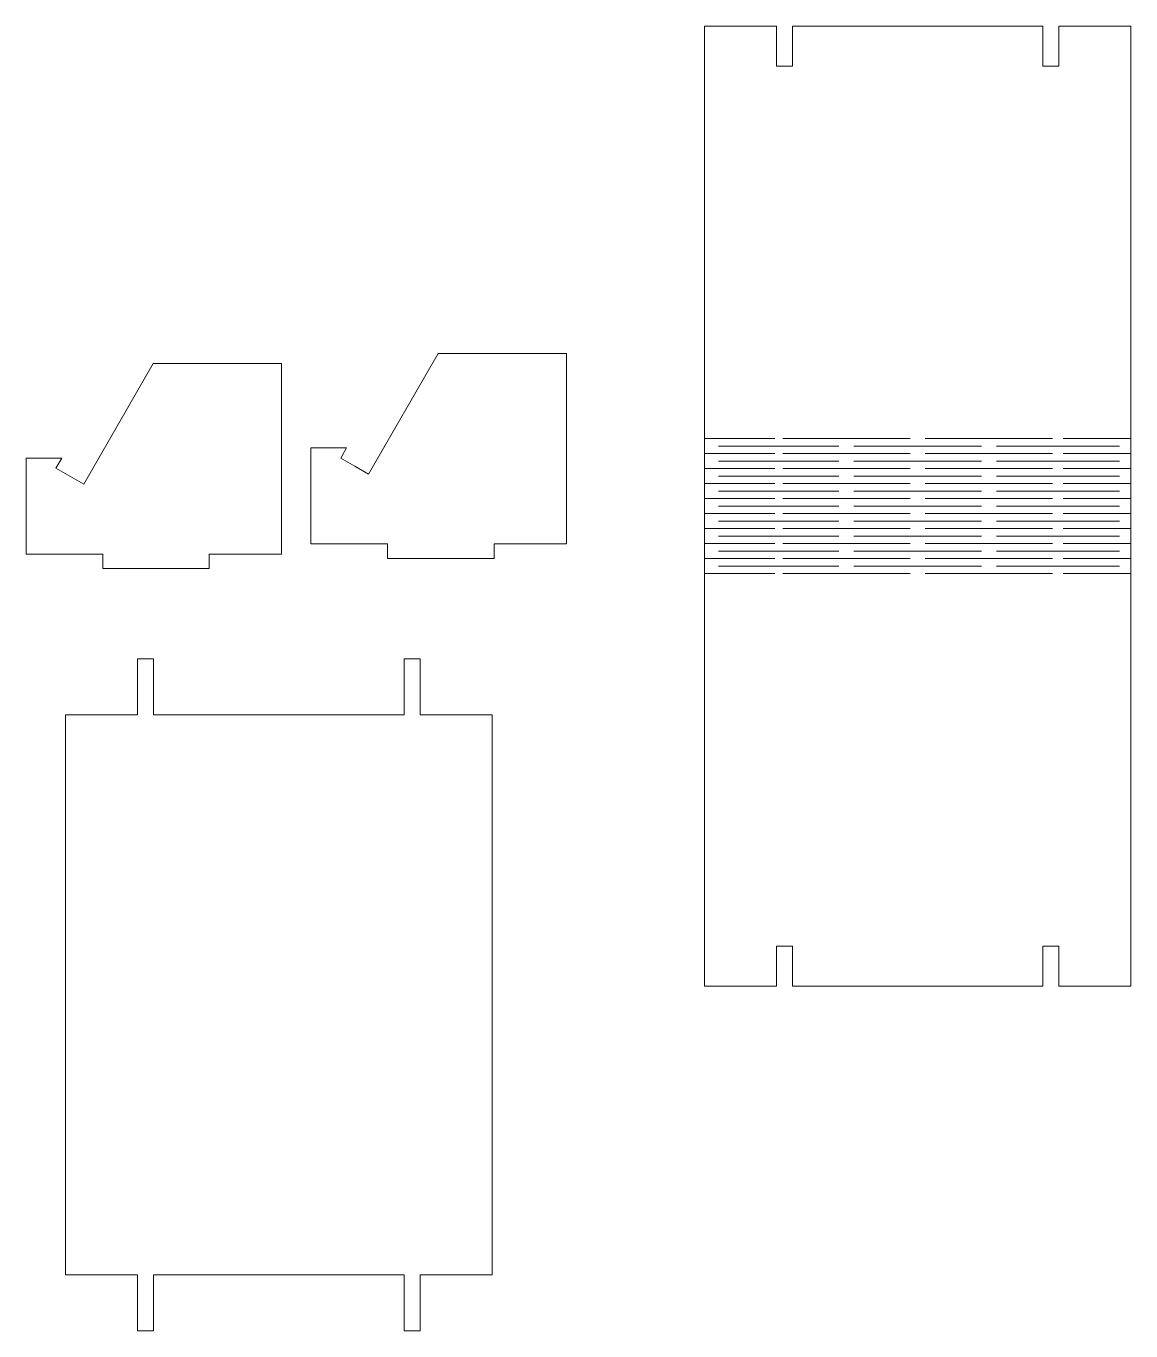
# Model space of a CAD drawing. Header units: millimetres. Extents: x -1381 to 521, y -496 to 496.
# Drawn here: x -631.1 to -423.9, y -45.9 to 198.7 of the extents above; entities that cross this region are included whole.
import ezdxf

# ---------------------------------------------------------------- set-up
doc = ezdxf.new("R2010")
doc.units = ezdxf.units.MM
doc.header["$MEASUREMENT"] = 0
doc.layers.add('layer 1', color=7, linetype='Continuous')

msp = doc.modelspace()

# ---------------------------------------------------------------- linework, layer by layer
at = {"layer": 'layer 1', "color": 250, "lineweight": 9}
for points, knots in [([(-490.4207, 18.7324), (-490.4207, 18.7324), (-503.9207, 18.7324), (-503.9207, 18.7324), (-503.9207, 18.7324), (-503.9207, 18.7324), (-503.9207, 198.7324), (-503.9207, 198.7324), (-503.9207, 198.7324), (-503.9207, 198.7324), (-490.4207, 198.7324), (-490.4207, 198.7324)], [0, 0, 0, 0, 0.25, 0.25, 0.25, 0.25, 0.5, 0.5, 0.5, 0.5, 1, 1, 1, 1]), ([(-487.4207, 198.7324), (-487.4207, 198.7324), (-487.4207, 191.2324), (-487.4207, 191.2324), (-487.4207, 191.2324), (-487.4207, 191.2324), (-490.4207, 191.2324), (-490.4207, 191.2324), (-490.4207, 191.2324), (-490.4207, 191.2324), (-490.4207, 198.7324), (-490.4207, 198.7324)], [0, 0, 0, 0, 0.25, 0.25, 0.25, 0.25, 0.5, 0.5, 0.5, 0.5, 1, 1, 1, 1]), ([(-437.4207, 198.7324), (-437.4207, 198.7324), (-437.4207, 191.2324), (-437.4207, 191.2324), (-437.4207, 191.2324), (-437.4207, 191.2324), (-440.4207, 191.2324), (-440.4207, 191.2324), (-440.4207, 191.2324), (-440.4207, 191.2324), (-440.4207, 198.7324), (-440.4207, 198.7324)], [0, 0, 0, 0, 0.25, 0.25, 0.25, 0.25, 0.5, 0.5, 0.5, 0.5, 1, 1, 1, 1]), ([(-437.4207, 198.7324), (-437.4207, 198.7324), (-423.9208, 198.7324), (-423.9208, 198.7324), (-423.9208, 198.7324), (-423.9208, 198.7324), (-423.9208, 18.7324), (-423.9208, 18.7324), (-423.9208, 18.7324), (-423.9208, 18.7324), (-437.4207, 18.7324), (-437.4207, 18.7324)], [0, 0, 0, 0, 0.25, 0.25, 0.25, 0.25, 0.5, 0.5, 0.5, 0.5, 1, 1, 1, 1]), ([(-569.5032, 116.2449), (-569.5032, 116.2449), (-566.9051, 114.7449), (-566.9051, 114.7449), (-566.9051, 114.7449), (-566.9051, 114.7449), (-553.8485, 137.3597), (-553.8485, 137.3597)], [0, 0, 0, 0, 0.33333333, 0.33333333, 0.33333333, 0.33333333, 1, 1, 1, 1]), ([(-622.9323, 114.3424), (-622.9323, 114.3424), (-620.3342, 112.8424), (-620.3342, 112.8424), (-620.3342, 112.8424), (-620.3342, 112.8424), (-607.2776, 135.4572), (-607.2776, 135.4572)], [0, 0, 0, 0, 0.33333333, 0.33333333, 0.33333333, 0.33333333, 1, 1, 1, 1]), ([(-631.1342, 99.7324), (-631.1342, 99.7324), (-631.1342, 117.7324), (-631.1342, 117.7324), (-631.1342, 117.7324), (-631.1342, 117.7324), (-628.4342, 117.7324), (-628.4342, 117.7324)], [0, 0, 0, 0, 0.33333333, 0.33333333, 0.33333333, 0.33333333, 1, 1, 1, 1]), ([(-624.4392, 117.7324), (-624.4392, 117.7324), (-625.5304, 115.8424), (-625.5304, 115.8424), (-625.5304, 115.8424), (-625.5304, 115.8424), (-622.9323, 114.3424), (-622.9323, 114.3424)], [0, 0, 0, 0, 0.33333333, 0.33333333, 0.33333333, 0.33333333, 1, 1, 1, 1]), ([(-577.7051, 101.6349), (-577.7051, 101.6349), (-577.7051, 119.6349), (-577.7051, 119.6349), (-577.7051, 119.6349), (-577.7051, 119.6349), (-575.0051, 119.6349), (-575.0051, 119.6349)], [0, 0, 0, 0, 0.33333333, 0.33333333, 0.33333333, 0.33333333, 1, 1, 1, 1]), ([(-571.0101, 119.6349), (-571.0101, 119.6349), (-572.1013, 117.7449), (-572.1013, 117.7449), (-572.1013, 117.7449), (-572.1013, 117.7449), (-569.5032, 116.2449), (-569.5032, 116.2449)], [0, 0, 0, 0, 0.33333333, 0.33333333, 0.33333333, 0.33333333, 1, 1, 1, 1]), ([(-543.3415, 101.6349), (-543.3415, 101.6349), (-543.3415, 98.9349), (-543.3415, 98.9349), (-543.3415, 98.9349), (-543.3415, 98.9349), (-563.3415, 98.9349), (-563.3415, 98.9349), (-563.3415, 98.9349), (-563.3415, 98.9349), (-563.3415, 101.6349), (-563.3415, 101.6349)], [0, 0, 0, 0, 0.25, 0.25, 0.25, 0.25, 0.5, 0.5, 0.5, 0.5, 1, 1, 1, 1]), ([(-596.7706, 99.7324), (-596.7706, 99.7324), (-596.7706, 97.0324), (-596.7706, 97.0324), (-596.7706, 97.0324), (-596.7706, 97.0324), (-616.7706, 97.0324), (-616.7706, 97.0324), (-616.7706, 97.0324), (-616.7706, 97.0324), (-616.7706, 99.7324), (-616.7706, 99.7324)], [0, 0, 0, 0, 0.25, 0.25, 0.25, 0.25, 0.5, 0.5, 0.5, 0.5, 1, 1, 1, 1]), ([(-610.2438, 70.0068), (-610.2438, 70.0068), (-610.2438, 80.0868), (-610.2438, 80.0868), (-610.2438, 80.0868), (-610.2438, 80.0868), (-607.2438, 80.0868), (-607.2438, 80.0868), (-607.2438, 80.0868), (-607.2438, 80.0868), (-607.2438, 70.0068), (-607.2438, 70.0068)], [0, 0, 0, 0, 0.25, 0.25, 0.25, 0.25, 0.5, 0.5, 0.5, 0.5, 1, 1, 1, 1]), ([(-560.2438, 70.0068), (-560.2438, 70.0068), (-560.2438, 80.0868), (-560.2438, 80.0868), (-560.2438, 80.0868), (-560.2438, 80.0868), (-557.2438, 80.0868), (-557.2438, 80.0868), (-557.2438, 80.0868), (-557.2438, 80.0868), (-557.2438, 70.0068), (-557.2438, 70.0068)], [0, 0, 0, 0, 0.25, 0.25, 0.25, 0.25, 0.5, 0.5, 0.5, 0.5, 1, 1, 1, 1]), ([(-610.2438, 69.5868), (-610.2438, 69.5868), (-623.7439, 69.5868), (-623.7439, 69.5868), (-623.7439, 69.5868), (-623.7439, 69.5868), (-623.7439, -35.4132), (-623.7439, -35.4132), (-623.7439, -35.4132), (-623.7439, -35.4132), (-610.2438, -35.4132), (-610.2438, -35.4132)], [0, 0, 0, 0, 0.25, 0.25, 0.25, 0.25, 0.5, 0.5, 0.5, 0.5, 1, 1, 1, 1]), ([(-557.2438, -35.4132), (-557.2438, -35.4132), (-543.7439, -35.4132), (-543.7439, -35.4132), (-543.7439, -35.4132), (-543.7439, -35.4132), (-543.7439, 69.5868), (-543.7439, 69.5868), (-543.7439, 69.5868), (-543.7439, 69.5868), (-557.2438, 69.5868), (-557.2438, 69.5868)], [0, 0, 0, 0, 0.25, 0.25, 0.25, 0.25, 0.5, 0.5, 0.5, 0.5, 1, 1, 1, 1]), ([(-490.4207, 18.7324), (-490.4207, 18.7324), (-490.4207, 26.2324), (-490.4207, 26.2324), (-490.4207, 26.2324), (-490.4207, 26.2324), (-487.4207, 26.2324), (-487.4207, 26.2324), (-487.4207, 26.2324), (-487.4207, 26.2324), (-487.4207, 18.7324), (-487.4207, 18.7324)], [0, 0, 0, 0, 0.25, 0.25, 0.25, 0.25, 0.5, 0.5, 0.5, 0.5, 1, 1, 1, 1]), ([(-440.4207, 18.7324), (-440.4207, 18.7324), (-440.4207, 26.2324), (-440.4207, 26.2324), (-440.4207, 26.2324), (-440.4207, 26.2324), (-437.4207, 26.2324), (-437.4207, 26.2324), (-437.4207, 26.2324), (-437.4207, 26.2324), (-437.4207, 18.7324), (-437.4207, 18.7324)], [0, 0, 0, 0, 0.25, 0.25, 0.25, 0.25, 0.5, 0.5, 0.5, 0.5, 1, 1, 1, 1]), ([(-607.2438, -35.8332), (-607.2438, -35.8332), (-607.2438, -45.9132), (-607.2438, -45.9132), (-607.2438, -45.9132), (-607.2438, -45.9132), (-610.2438, -45.9132), (-610.2438, -45.9132), (-610.2438, -45.9132), (-610.2438, -45.9132), (-610.2438, -35.8332), (-610.2438, -35.8332)], [0, 0, 0, 0, 0.25, 0.25, 0.25, 0.25, 0.5, 0.5, 0.5, 0.5, 1, 1, 1, 1]), ([(-557.2438, -35.8332), (-557.2438, -35.8332), (-557.2438, -45.9132), (-557.2438, -45.9132), (-557.2438, -45.9132), (-557.2438, -45.9132), (-560.2438, -45.9132), (-560.2438, -45.9132), (-560.2438, -45.9132), (-560.2438, -45.9132), (-560.2438, -35.8332), (-560.2438, -35.8332)], [0, 0, 0, 0, 0.25, 0.25, 0.25, 0.25, 0.5, 0.5, 0.5, 0.5, 1, 1, 1, 1])]:
    msp.add_open_spline(points, degree=3, knots=knots, dxfattribs=at)
for points in [[(-487.4207, 198.7324), (-487.4207, 198.7324), (-440.4207, 198.7324), (-440.4207, 198.7324)], [(-553.8485, 137.3597), (-553.8485, 137.3597), (-529.7779, 137.3597), (-529.7779, 137.3597)], [(-529.7779, 101.6349), (-529.7779, 101.6349), (-529.7779, 137.3597), (-529.7779, 137.3597)], [(-607.2776, 135.4572), (-607.2776, 135.4572), (-583.207, 135.4572), (-583.207, 135.4572)], [(-583.207, 99.7324), (-583.207, 99.7324), (-583.207, 135.4572), (-583.207, 135.4572)], [(-628.4342, 117.7324), (-628.4342, 117.7324), (-625.7342, 117.7324), (-625.7342, 117.7324)], [(-625.7342, 117.7324), (-625.7342, 117.7324), (-624.4392, 117.7324), (-624.4392, 117.7324)], [(-575.0051, 119.6349), (-575.0051, 119.6349), (-572.3051, 119.6349), (-572.3051, 119.6349)], [(-572.3051, 119.6349), (-572.3051, 119.6349), (-571.0101, 119.6349), (-571.0101, 119.6349)], [(-567.7051, 101.6349), (-567.7051, 101.6349), (-577.7051, 101.6349), (-577.7051, 101.6349)], [(-566.9051, 101.6349), (-566.9051, 101.6349), (-567.7051, 101.6349), (-567.7051, 101.6349)], [(-566.9051, 101.6349), (-566.9051, 101.6349), (-563.3415, 101.6349), (-563.3415, 101.6349)], [(-543.3415, 101.6349), (-543.3415, 101.6349), (-539.7779, 101.6349), (-539.7779, 101.6349)], [(-539.7779, 101.6349), (-539.7779, 101.6349), (-529.7779, 101.635), (-529.7779, 101.635)], [(-621.1342, 99.7324), (-621.1342, 99.7324), (-631.1342, 99.7324), (-631.1342, 99.7324)], [(-620.3342, 99.7324), (-620.3342, 99.7324), (-621.1342, 99.7324), (-621.1342, 99.7324)], [(-620.3342, 99.7324), (-620.3342, 99.7324), (-616.7706, 99.7324), (-616.7706, 99.7324)], [(-596.7706, 99.7324), (-596.7706, 99.7324), (-593.207, 99.7324), (-593.207, 99.7324)], [(-593.207, 99.7324), (-593.207, 99.7324), (-583.207, 99.7325), (-583.207, 99.7325)], [(-610.2438, 70.0068), (-610.2438, 70.0068), (-610.2438, 69.5868), (-610.2438, 69.5868)], [(-607.2438, 70.0068), (-607.2438, 70.0068), (-607.2438, 69.5868), (-607.2438, 69.5868)], [(-560.2438, 69.5868), (-560.2438, 69.5868), (-607.2438, 69.5868), (-607.2438, 69.5868)], [(-560.2438, 70.0068), (-560.2438, 70.0068), (-560.2438, 69.5868), (-560.2438, 69.5868)], [(-557.2438, 70.0068), (-557.2438, 70.0068), (-557.2438, 69.5868), (-557.2438, 69.5868)], [(-440.4207, 18.7324), (-440.4207, 18.7324), (-487.4207, 18.7324), (-487.4207, 18.7324)], [(-610.2438, -35.8332), (-610.2438, -35.8332), (-610.2438, -35.4132), (-610.2438, -35.4132)], [(-607.2438, -35.4132), (-607.2438, -35.4132), (-560.2438, -35.4132), (-560.2438, -35.4132)], [(-607.2438, -35.8332), (-607.2438, -35.8332), (-607.2438, -35.4132), (-607.2438, -35.4132)], [(-560.2438, -35.8332), (-560.2438, -35.8332), (-560.2438, -35.4132), (-560.2438, -35.4132)], [(-557.2438, -35.8332), (-557.2438, -35.8332), (-557.2438, -35.4132), (-557.2438, -35.4132)]]:
    msp.add_open_spline(points, degree=3, dxfattribs=at)
at = {"layer": 'layer 1', "color": 1, "lineweight": 9}
for points in [[(-503.9207, 121.3886), (-503.9207, 121.3886), (-490.697, 121.3886), (-490.697, 121.3886)], [(-501.2438, 119.9824), (-501.2438, 119.9824), (-487.8845, 119.9824), (-487.8845, 119.9824)], [(-492.0458, 119.9824), (-492.0458, 119.9824), (-478.6864, 119.9824), (-478.6864, 119.9824)], [(-489.2333, 121.3886), (-489.2333, 121.3886), (-465.327, 121.3886), (-465.327, 121.3886)], [(-475.8739, 119.9824), (-475.8739, 119.9824), (-451.9676, 119.9824), (-451.9676, 119.9824)], [(-462.5145, 121.3886), (-462.5145, 121.3886), (-438.6083, 121.3886), (-438.6083, 121.3886)], [(-449.1551, 119.9824), (-449.1551, 119.9824), (-435.7958, 119.9824), (-435.7958, 119.9824)], [(-439.4469, 119.9824), (-439.4469, 119.9824), (-426.0875, 119.9824), (-426.0875, 119.9824)], [(-436.6344, 121.3886), (-436.6344, 121.3886), (-423.9208, 121.3886), (-423.9208, 121.3886)], [(-503.9207, 118.5761), (-503.9207, 118.5761), (-490.697, 118.5761), (-490.697, 118.5761)], [(-489.2333, 118.5761), (-489.2333, 118.5761), (-465.327, 118.5761), (-465.327, 118.5761)], [(-462.5145, 118.5761), (-462.5145, 118.5761), (-438.6083, 118.5761), (-438.6083, 118.5761)], [(-436.6344, 118.5761), (-436.6344, 118.5761), (-423.9208, 118.5761), (-423.9208, 118.5761)], [(-503.9207, 115.7636), (-503.9207, 115.7636), (-490.697, 115.7636), (-490.697, 115.7636)], [(-501.2438, 117.1699), (-501.2438, 117.1699), (-487.8845, 117.1699), (-487.8845, 117.1699)], [(-492.0458, 117.1699), (-492.0458, 117.1699), (-478.6864, 117.1699), (-478.6864, 117.1699)], [(-489.2333, 115.7636), (-489.2333, 115.7636), (-465.327, 115.7636), (-465.327, 115.7636)], [(-475.8739, 117.1699), (-475.8739, 117.1699), (-451.9676, 117.1699), (-451.9676, 117.1699)], [(-462.5145, 115.7636), (-462.5145, 115.7636), (-438.6083, 115.7636), (-438.6083, 115.7636)], [(-449.1551, 117.1699), (-449.1551, 117.1699), (-435.7958, 117.1699), (-435.7958, 117.1699)], [(-439.4469, 117.1699), (-439.4469, 117.1699), (-426.0875, 117.1699), (-426.0875, 117.1699)], [(-436.6344, 115.7636), (-436.6344, 115.7636), (-423.9208, 115.7636), (-423.9208, 115.7636)], [(-503.9207, 112.9511), (-503.9207, 112.9511), (-490.697, 112.9511), (-490.697, 112.9511)], [(-501.2438, 114.3574), (-501.2438, 114.3574), (-487.8845, 114.3574), (-487.8845, 114.3574)], [(-492.0458, 114.3574), (-492.0458, 114.3574), (-478.6864, 114.3574), (-478.6864, 114.3574)], [(-489.2333, 112.9511), (-489.2333, 112.9511), (-465.327, 112.9511), (-465.327, 112.9511)], [(-475.8739, 114.3574), (-475.8739, 114.3574), (-451.9676, 114.3574), (-451.9676, 114.3574)], [(-462.5145, 112.9511), (-462.5145, 112.9511), (-438.6083, 112.9511), (-438.6083, 112.9511)], [(-449.1551, 114.3574), (-449.1551, 114.3574), (-435.7958, 114.3574), (-435.7958, 114.3574)], [(-439.4469, 114.3574), (-439.4469, 114.3574), (-426.0875, 114.3574), (-426.0875, 114.3574)], [(-436.6344, 112.9511), (-436.6344, 112.9511), (-423.9208, 112.9511), (-423.9208, 112.9511)], [(-503.9207, 110.1386), (-503.9207, 110.1386), (-490.697, 110.1386), (-490.697, 110.1386)], [(-501.2438, 111.5449), (-501.2438, 111.5449), (-487.8845, 111.5449), (-487.8845, 111.5449)], [(-492.0458, 111.5449), (-492.0458, 111.5449), (-478.6864, 111.5449), (-478.6864, 111.5449)], [(-489.2333, 110.1386), (-489.2333, 110.1386), (-465.327, 110.1386), (-465.327, 110.1386)], [(-475.8739, 111.5449), (-475.8739, 111.5449), (-451.9676, 111.5449), (-451.9676, 111.5449)], [(-462.5145, 110.1386), (-462.5145, 110.1386), (-438.6083, 110.1386), (-438.6083, 110.1386)], [(-449.1551, 111.5449), (-449.1551, 111.5449), (-435.7958, 111.5449), (-435.7958, 111.5449)], [(-439.4469, 111.5449), (-439.4469, 111.5449), (-426.0875, 111.5449), (-426.0875, 111.5449)], [(-436.6344, 110.1386), (-436.6344, 110.1386), (-423.9208, 110.1386), (-423.9208, 110.1386)], [(-501.2438, 108.7324), (-501.2438, 108.7324), (-487.8845, 108.7324), (-487.8845, 108.7324)], [(-492.0458, 108.7324), (-492.0458, 108.7324), (-478.6864, 108.7324), (-478.6864, 108.7324)], [(-475.8739, 108.7324), (-475.8739, 108.7324), (-451.9676, 108.7324), (-451.9676, 108.7324)], [(-449.1551, 108.7324), (-449.1551, 108.7324), (-435.7958, 108.7324), (-435.7958, 108.7324)], [(-439.4469, 108.7324), (-439.4469, 108.7324), (-426.0875, 108.7324), (-426.0875, 108.7324)], [(-503.9207, 107.3261), (-503.9207, 107.3261), (-490.697, 107.3261), (-490.697, 107.3261)], [(-501.2438, 105.9199), (-501.2438, 105.9199), (-487.8845, 105.9199), (-487.8845, 105.9199)], [(-492.0458, 105.9199), (-492.0458, 105.9199), (-478.6864, 105.9199), (-478.6864, 105.9199)], [(-489.2333, 107.3261), (-489.2333, 107.3261), (-465.327, 107.3261), (-465.327, 107.3261)], [(-475.8739, 105.9199), (-475.8739, 105.9199), (-451.9676, 105.9199), (-451.9676, 105.9199)], [(-462.5145, 107.3261), (-462.5145, 107.3261), (-438.6083, 107.3261), (-438.6083, 107.3261)], [(-449.1551, 105.9199), (-449.1551, 105.9199), (-435.7958, 105.9199), (-435.7958, 105.9199)], [(-439.4469, 105.9199), (-439.4469, 105.9199), (-426.0875, 105.9199), (-426.0875, 105.9199)], [(-436.6344, 107.3261), (-436.6344, 107.3261), (-423.9208, 107.3261), (-423.9208, 107.3261)], [(-503.9207, 104.5136), (-503.9207, 104.5136), (-490.697, 104.5136), (-490.697, 104.5136)], [(-501.2438, 103.1074), (-501.2438, 103.1074), (-487.8845, 103.1074), (-487.8845, 103.1074)], [(-492.0458, 103.1074), (-492.0458, 103.1074), (-478.6864, 103.1074), (-478.6864, 103.1074)], [(-489.2333, 104.5136), (-489.2333, 104.5136), (-465.327, 104.5136), (-465.327, 104.5136)], [(-475.8739, 103.1074), (-475.8739, 103.1074), (-451.9676, 103.1074), (-451.9676, 103.1074)], [(-462.5145, 104.5136), (-462.5145, 104.5136), (-438.6083, 104.5136), (-438.6083, 104.5136)], [(-449.1551, 103.1074), (-449.1551, 103.1074), (-435.7958, 103.1074), (-435.7958, 103.1074)], [(-439.4469, 103.1074), (-439.4469, 103.1074), (-426.0875, 103.1074), (-426.0875, 103.1074)], [(-436.6344, 104.5136), (-436.6344, 104.5136), (-423.9208, 104.5136), (-423.9208, 104.5136)], [(-503.9207, 101.7011), (-503.9207, 101.7011), (-490.697, 101.7011), (-490.697, 101.7011)], [(-489.2333, 101.7011), (-489.2333, 101.7011), (-465.327, 101.7011), (-465.327, 101.7011)], [(-462.5145, 101.7011), (-462.5145, 101.7011), (-438.6083, 101.7011), (-438.6083, 101.7011)], [(-436.6344, 101.7011), (-436.6344, 101.7011), (-423.9208, 101.7011), (-423.9208, 101.7011)], [(-503.9207, 98.8886), (-503.9207, 98.8886), (-490.697, 98.8886), (-490.697, 98.8886)], [(-501.2438, 100.2949), (-501.2438, 100.2949), (-487.8845, 100.2949), (-487.8845, 100.2949)], [(-492.0458, 100.2949), (-492.0458, 100.2949), (-478.6864, 100.2949), (-478.6864, 100.2949)], [(-489.2333, 98.8886), (-489.2333, 98.8886), (-465.327, 98.8886), (-465.327, 98.8886)], [(-475.8739, 100.2949), (-475.8739, 100.2949), (-451.9676, 100.2949), (-451.9676, 100.2949)], [(-462.5145, 98.8886), (-462.5145, 98.8886), (-438.6083, 98.8886), (-438.6083, 98.8886)], [(-449.1551, 100.2949), (-449.1551, 100.2949), (-435.7958, 100.2949), (-435.7958, 100.2949)], [(-439.4469, 100.2949), (-439.4469, 100.2949), (-426.0875, 100.2949), (-426.0875, 100.2949)], [(-436.6344, 98.8886), (-436.6344, 98.8886), (-423.9208, 98.8886), (-423.9208, 98.8886)], [(-503.9207, 96.0761), (-503.9207, 96.0761), (-490.697, 96.0761), (-490.697, 96.0761)], [(-501.2438, 97.4824), (-501.2438, 97.4824), (-487.8845, 97.4824), (-487.8845, 97.4824)], [(-492.0458, 97.4824), (-492.0458, 97.4824), (-478.6864, 97.4824), (-478.6864, 97.4824)], [(-489.2333, 96.0761), (-489.2333, 96.0761), (-465.327, 96.0761), (-465.327, 96.0761)], [(-475.8739, 97.4824), (-475.8739, 97.4824), (-451.9676, 97.4824), (-451.9676, 97.4824)], [(-462.5145, 96.0761), (-462.5145, 96.0761), (-438.6083, 96.0761), (-438.6083, 96.0761)], [(-449.1551, 97.4824), (-449.1551, 97.4824), (-435.7958, 97.4824), (-435.7958, 97.4824)], [(-439.4469, 97.4824), (-439.4469, 97.4824), (-426.0875, 97.4824), (-426.0875, 97.4824)], [(-436.6344, 96.0761), (-436.6344, 96.0761), (-423.9208, 96.0761), (-423.9208, 96.0761)]]:
    msp.add_open_spline(points, degree=3, dxfattribs=at)

doc.saveas('drawing.dxf')
